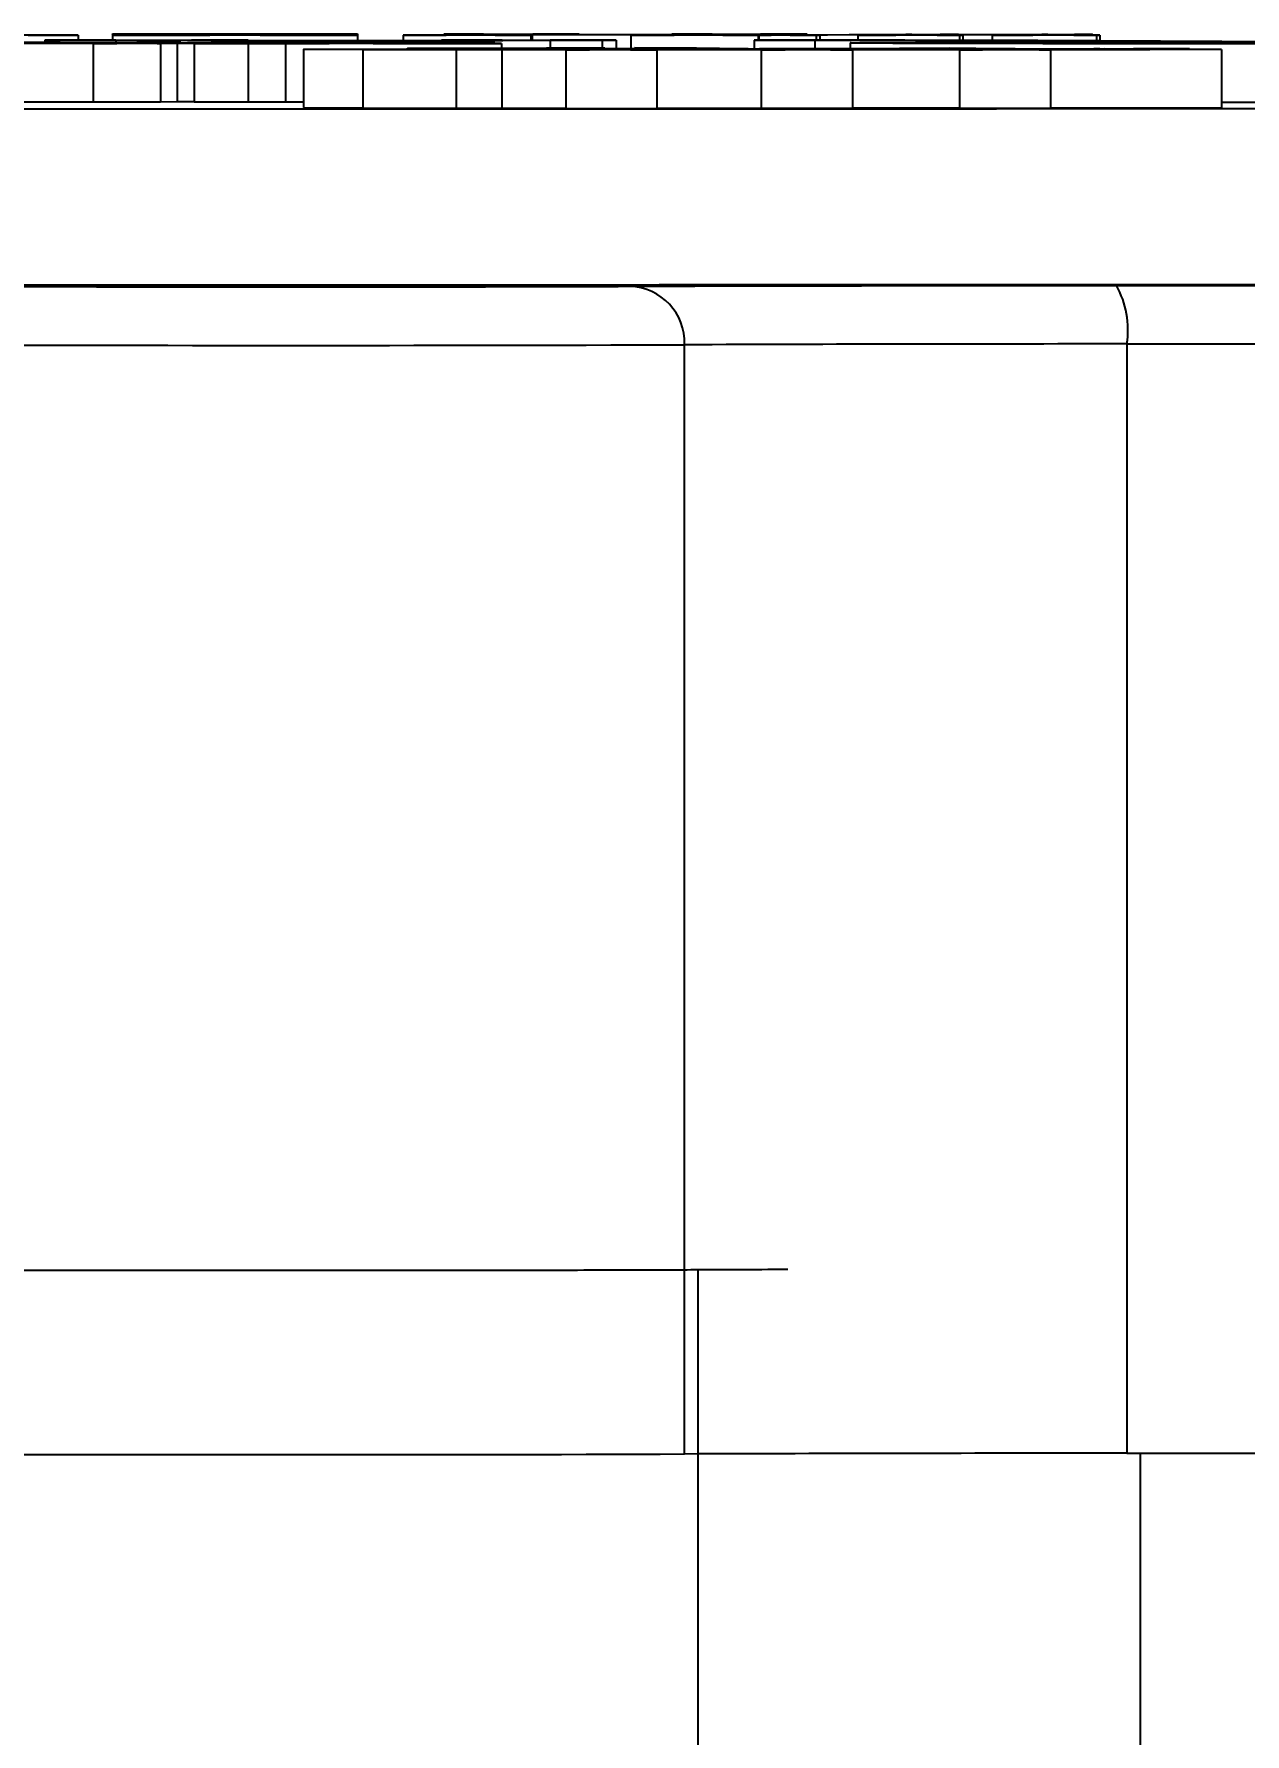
# Model space of a CAD drawing. Header units: millimetres. Extents: x 2160 to 4596, y 811 to 2534.
# Drawn here: x 3316.15 to 3336.88, y 1540.84 to 1569.96 of the extents above; entities that cross this region are included whole.
import ezdxf

# ---------------------------------------------------------------- set-up
doc = ezdxf.new("R2010")
doc.units = ezdxf.units.MM
doc.layers.add('AM_5', color=3, linetype='Continuous', lineweight=25)
doc.styles.add('SLDTEXTSTYLE1', font='txt.shx', dxfattribs={"width": 0.7, "bigfont": 'gbcbig.shx'})
doc.dimstyles.new('SLDDIMSTYLE12$0', dxfattribs={"dimtxt": 12, "dimasz": 10, "dimexe": 0, "dimexo": 0.0625, "dimgap": 0.875, "dimtad": 1, "dimdec": 1, "dimlfac": 1.8, "dimrnd": 1e-09, "dimzin": 12, "dimdsep": 46, "dimtxsty": 'SLDTEXTSTYLE1', "dimcen": 0.09, "dimdle": 8.16, "dimclrd": 3, "dimclre": 3, "dimadec": 0, "dimazin": 3, "dimtfac": 1, "dimtdec": 1, "dimtofl": 0, "dimtmove": 0, "dimatfit": 3, "dimfxl": 0, "dimfrac": 2, "dimtolj": 1, "dimlwd": 5, "dimlwe": 5, "dimarcsym": 0})

# ---------------------------------------------------------------- blocks, each defined once
blk = doc.blocks.new('*D72')
at = {"layer": 'AM_5', "color": 3, "linetype": 'Continuous', "lineweight": 5, "transparency": 16777216}
for p, q in [((3366.517, 1569.956), (3508.765, 1569.956)), ((3508.765, 1338.344), (3508.765, 1559.956))]:
    blk.add_line(p, q, dxfattribs=at)
at = {"layer": 'AM_5', "color": 3, "lineweight": 5, "transparency": 16777216}
blk.add_line((3320.772, 1328.344), (3508.765, 1328.344), dxfattribs=at)
at = {"layer": 'AM_5', "color": 3, "transparency": 16777216}
for points in [[(3507.098, 1559.956), (3510.432, 1559.956), (3508.765, 1569.956)], [(3507.098, 1338.344), (3510.432, 1338.344), (3508.765, 1328.344)]]:
    blk.add_solid(points, dxfattribs=at)
at = {"layer": 'Defpoints', "color": 0, "transparency": 16777216}
for p in [(3366.455, 1569.956), (3508.765, 1569.956), (3320.709, 1328.344)]:
    blk.add_point(p, dxfattribs=at)
at = {"layer": 'AM_5', "color": 0, "transparency": 16777216, "insert": (3501.89, 1502.674), "char_height": 12, "attachment_point": 5, "rotation": 90, "style": 'SLDTEXTSTYLE1'}
blk.add_mtext('\\A1;245', dxfattribs=at)

msp = doc.modelspace()

# ---------------------------------------------------------------- linework, layer by layer
at = {"color": 7, "linetype": 'Continuous', "lineweight": 25}
for p, q in [((3319.237, 1569.801), (3312.244, 1569.801)), ((3312.591, 1569.798), (3317.445, 1569.798)), ((3316.902, 1569.937), (3314.48, 1569.937)), ((3317.561, 1569.797), (3315.538, 1569.797)), ((3315.885, 1569.815), (3316.578, 1569.816)), ((3316.231, 1569.805), (3315.942, 1569.801)), ((3315.942, 1569.801), (3317.329, 1569.801)), ((3317.907, 1569.805), (3316.231, 1569.805)), ((3316.231, 1569.805), (3316.231, 1569.801)), ((3316.333, 1569.851), (3316.333, 1569.852)), ((3316.333, 1569.852), (3319.812, 1569.852)), ((3316.575, 1569.851), (3316.333, 1569.851)), ((3316.333, 1569.851), (3316.333, 1569.816)), ((3316.557, 1569.938), (3316.865, 1569.938)), ((3316.575, 1569.851), (3316.575, 1569.816)), ((3316.578, 1569.816), (3316.578, 1569.806)), ((3316.578, 1569.806), (3317.907, 1569.806)), ((3316.865, 1569.938), (3316.902, 1569.937)), ((3316.902, 1569.937), (3316.902, 1569.852)), ((3318.312, 1569.792), (3317.156, 1569.793)), ((3317.156, 1569.793), (3317.561, 1569.793)), ((3317.156, 1569.793), (3317.156, 1568.793)), ((3317.445, 1569.798), (3317.907, 1569.799)), ((3317.49, 1569.956), (3317.49, 1569.957)), ((3317.49, 1569.957), (3321.682, 1569.957)), ((3318.687, 1569.956), (3317.49, 1569.956)), ((3317.49, 1569.956), (3317.49, 1569.938)), ((3317.49, 1569.937), (3317.49, 1569.938)), ((3317.49, 1569.938), (3318.687, 1569.938)), ((3321.682, 1569.937), (3317.49, 1569.937)), ((3317.49, 1569.937), (3317.49, 1569.852)), ((3320.618, 1569.821), (3317.546, 1569.849)), ((3317.546, 1569.849), (3317.546, 1569.806)), ((3317.561, 1569.793), (3317.561, 1569.797)), ((3317.907, 1569.817), (3318.659, 1569.818)), ((3317.907, 1569.806), (3317.907, 1569.817)), ((3318.659, 1569.804), (3317.907, 1569.805)), ((3317.907, 1569.805), (3317.907, 1569.799)), ((3317.907, 1569.799), (3318.601, 1569.798)), ((3318.601, 1569.798), (3318.254, 1569.797)), ((3318.312, 1569.792), (3318.312, 1568.792)), ((3318.659, 1569.818), (3318.601, 1569.815)), ((3318.601, 1569.815), (3318.601, 1569.807)), ((3318.601, 1569.807), (3318.659, 1569.804)), ((3318.601, 1568.798), (3318.601, 1569.798)), ((3318.659, 1569.818), (3318.659, 1569.804)), ((3318.687, 1569.956), (3318.687, 1569.938)), ((3318.716, 1569.802), (3319.237, 1569.801)), ((3319.814, 1569.792), (3318.89, 1569.794)), ((3318.89, 1569.794), (3321.201, 1569.794)), ((3318.89, 1569.794), (3318.89, 1568.794)), ((3318.922, 1569.848), (3319.728, 1569.841)), ((3319.155, 1569.939), (3319.155, 1569.955)), ((3319.237, 1569.808), (3319.179, 1569.809)), ((3319.179, 1569.801), (3319.179, 1569.809)), ((3321.201, 1569.81), (3319.237, 1569.808)), ((3319.237, 1569.808), (3319.237, 1569.802)), ((3320.046, 1569.8), (3319.237, 1569.802)), ((3319.237, 1569.802), (3321.201, 1569.802)), ((3319.237, 1569.802), (3319.237, 1569.801)), ((3319.237, 1569.801), (3319.237, 1569.794)), ((3319.812, 1569.851), (3319.488, 1569.851)), ((3319.488, 1569.851), (3319.488, 1569.843)), ((3319.728, 1569.841), (3323.362, 1569.841)), ((3319.809, 1569.839), (3321.424, 1569.825)), ((3323.201, 1569.839), (3319.809, 1569.839)), ((3319.812, 1569.852), (3319.812, 1569.851)), ((3319.812, 1569.851), (3319.812, 1569.841)), ((3320.45, 1569.793), (3319.814, 1569.792)), ((3319.814, 1569.792), (3319.814, 1568.792)), ((3320.018, 1569.955), (3320.018, 1569.939)), ((3320.566, 1569.801), (3320.046, 1569.8)), ((3320.046, 1569.8), (3320.046, 1569.794)), ((3324.149, 1569.793), (3320.45, 1569.793)), ((3320.45, 1569.793), (3320.45, 1568.793)), ((3321.682, 1569.956), (3320.486, 1569.956)), ((3320.486, 1569.956), (3320.486, 1569.938)), ((3320.486, 1569.938), (3321.682, 1569.938)), ((3321.201, 1569.801), (3320.566, 1569.801)), ((3320.566, 1569.801), (3320.566, 1569.794)), ((3321.828, 1569.822), (3320.618, 1569.821)), ((3320.618, 1569.821), (3320.618, 1569.802)), ((3321.201, 1569.802), (3321.201, 1569.81)), ((3321.201, 1569.794), (3321.201, 1569.801)), ((3321.424, 1569.825), (3321.505, 1569.825)), ((3321.505, 1569.825), (3323.201, 1569.839)), ((3321.682, 1569.957), (3321.682, 1569.956)), ((3321.682, 1569.956), (3321.682, 1569.938)), ((3321.682, 1569.938), (3321.682, 1569.937)), ((3321.682, 1569.937), (3321.682, 1569.841)), ((3324.981, 1569.849), (3321.828, 1569.822)), ((3321.953, 1569.81), (3321.953, 1569.802)), ((3321.953, 1569.802), (3322.011, 1569.802)), ((3323.918, 1569.801), (3321.953, 1569.801)), ((3321.953, 1569.801), (3321.953, 1569.794)), ((3321.953, 1569.794), (3322.242, 1569.794)), ((3322.465, 1569.937), (3322.492, 1569.938)), ((3324.65, 1569.937), (3322.465, 1569.937)), ((3322.465, 1569.937), (3322.465, 1569.841)), ((3322.492, 1569.938), (3322.701, 1569.938)), ((3323.12, 1569.851), (3323.12, 1569.852)), ((3323.12, 1569.852), (3326.113, 1569.852)), ((3323.362, 1569.851), (3323.12, 1569.851)), ((3323.12, 1569.851), (3323.12, 1569.841)), ((3323.423, 1569.956), (3323.163, 1569.956)), ((3323.163, 1569.956), (3323.192, 1569.956)), ((3323.192, 1569.956), (3325.48, 1569.956)), ((3323.205, 1569.939), (3323.854, 1569.955)), ((3323.362, 1569.851), (3323.362, 1569.841)), ((3323.362, 1569.841), (3324.091, 1569.847)), ((3323.398, 1569.814), (3324.033, 1569.812)), ((3323.398, 1569.802), (3323.918, 1569.801)), ((3323.423, 1569.956), (3323.423, 1569.944)), ((3323.629, 1569.794), (3324.149, 1569.793)), ((3323.854, 1569.955), (3323.85, 1569.955)), ((3323.918, 1569.801), (3323.918, 1569.794)), ((3324.033, 1569.812), (3324.033, 1569.794)), ((3324.328, 1569.946), (3324.037, 1569.939)), ((3324.149, 1569.793), (3324.149, 1569.702)), ((3327.397, 1569.945), (3324.328, 1569.946)), ((3324.687, 1569.955), (3324.355, 1569.946)), ((3324.355, 1569.946), (3327.424, 1569.946)), ((3324.469, 1569.938), (3324.677, 1569.938)), ((3324.677, 1569.938), (3324.65, 1569.937)), ((3324.65, 1569.937), (3324.65, 1569.852)), ((3324.677, 1569.938), (3324.677, 1569.852)), ((3324.687, 1569.955), (3324.687, 1569.946)), ((3324.981, 1569.849), (3324.981, 1569.703)), ((3325.451, 1569.955), (3325.191, 1569.955)), ((3325.191, 1569.955), (3325.191, 1569.946)), ((3325.48, 1569.956), (3325.451, 1569.955)), ((3325.451, 1569.955), (3325.451, 1569.946)), ((3325.48, 1569.956), (3325.48, 1569.946)), ((3326.113, 1569.851), (3325.871, 1569.851)), ((3325.871, 1569.851), (3325.871, 1569.712)), ((3326.113, 1569.852), (3326.113, 1569.851)), ((3326.113, 1569.851), (3326.113, 1569.703)), ((3328.551, 1569.936), (3326.366, 1569.937)), ((3326.366, 1569.937), (3326.393, 1569.937)), ((3326.366, 1569.937), (3326.366, 1569.703)), ((3326.393, 1569.937), (3326.601, 1569.937)), ((3327.064, 1569.955), (3327.093, 1569.956)), ((3327.324, 1569.955), (3327.064, 1569.955)), ((3327.064, 1569.955), (3327.064, 1569.946)), ((3327.093, 1569.956), (3329.381, 1569.955)), ((3327.106, 1569.938), (3327.397, 1569.945)), ((3327.324, 1569.955), (3327.324, 1569.946)), ((3327.424, 1569.946), (3327.755, 1569.954)), ((3327.755, 1569.954), (3327.751, 1569.954)), ((3328.587, 1569.954), (3327.938, 1569.938)), ((3328.065, 1569.937), (3328.067, 1569.937)), ((3328.067, 1569.937), (3328.271, 1569.937)), ((3328.476, 1569.85), (3328.476, 1569.853)), ((3328.476, 1569.853), (3333.331, 1569.853)), ((3329.517, 1569.85), (3328.476, 1569.85)), ((3328.476, 1569.85), (3328.476, 1569.704)), ((3328.553, 1569.936), (3328.551, 1569.936)), ((3328.551, 1569.853), (3328.551, 1569.936)), ((3329.539, 1569.936), (3328.553, 1569.936)), ((3328.553, 1569.936), (3328.553, 1569.853)), ((3328.766, 1569.938), (3331.663, 1569.954)), ((3329.132, 1569.938), (3329.086, 1569.937)), ((3329.352, 1569.955), (3329.092, 1569.955)), ((3329.092, 1569.955), (3329.092, 1569.94)), ((3331.074, 1569.949), (3329.132, 1569.938)), ((3329.381, 1569.955), (3329.352, 1569.955)), ((3329.352, 1569.955), (3329.352, 1569.941)), ((3329.381, 1569.955), (3329.381, 1569.941)), ((3329.444, 1569.937), (3329.598, 1569.937)), ((3329.517, 1569.85), (3329.517, 1569.704)), ((3329.598, 1569.937), (3329.539, 1569.936)), ((3329.539, 1569.936), (3329.539, 1569.853)), ((3329.598, 1569.937), (3329.598, 1569.853)), ((3330.12, 1569.804), (3330.12, 1569.705)), ((3331.989, 1569.935), (3330.253, 1569.936)), ((3330.253, 1569.936), (3330.313, 1569.936)), ((3330.253, 1569.936), (3330.253, 1569.853)), ((3330.313, 1569.936), (3330.465, 1569.936)), ((3330.901, 1569.937), (3331.176, 1569.949)), ((3331.176, 1569.949), (3331.074, 1569.949)), ((3331.074, 1569.949), (3331.074, 1569.944)), ((3336.317, 1569.821), (3331.25, 1569.848)), ((3331.725, 1569.94), (3331.615, 1569.937)), ((3331.663, 1569.954), (3331.97, 1569.954)), ((3333.401, 1569.948), (3331.725, 1569.94)), ((3331.97, 1569.954), (3331.754, 1569.942)), ((3331.754, 1569.942), (3331.856, 1569.942)), ((3331.856, 1569.942), (3333.962, 1569.953)), ((3331.895, 1569.936), (3332.049, 1569.936)), ((3331.97, 1569.954), (3331.97, 1569.943)), ((3332.049, 1569.936), (3331.989, 1569.935)), ((3331.989, 1569.935), (3331.989, 1569.853)), ((3332.049, 1569.936), (3332.049, 1569.853)), ((3334.337, 1569.934), (3332.55, 1569.935)), ((3332.55, 1569.935), (3332.609, 1569.935)), ((3332.55, 1569.935), (3332.55, 1569.853)), ((3332.609, 1569.935), (3332.763, 1569.935)), ((3333.249, 1569.936), (3333.503, 1569.948)), ((3333.331, 1569.853), (3338.898, 1569.821)), ((3333.503, 1569.948), (3333.401, 1569.948)), ((3333.401, 1569.948), (3333.401, 1569.943)), ((3333.962, 1569.953), (3334.268, 1569.953)), ((3334.268, 1569.953), (3333.964, 1569.936)), ((3334.193, 1569.935), (3334.397, 1569.935)), ((3334.268, 1569.953), (3334.268, 1569.935)), ((3334.397, 1569.935), (3334.337, 1569.934)), ((3334.337, 1569.934), (3334.337, 1569.847)), ((3334.397, 1569.935), (3334.397, 1569.847)), ((3322.21, 1569.693), (3320.759, 1569.696)), ((3320.759, 1569.696), (3320.759, 1568.696)), ((3321.774, 1569.688), (3325.313, 1569.69)), ((3323.371, 1569.686), (3321.774, 1569.688)), ((3321.774, 1569.688), (3321.774, 1568.688)), ((3322.693, 1569.695), (3322.21, 1569.693)), ((3322.21, 1569.693), (3322.21, 1569.689)), ((3322.537, 1569.711), (3322.537, 1569.689)), ((3323.166, 1569.7), (3322.552, 1569.696)), ((3322.552, 1569.696), (3328.067, 1569.698)), ((3323.212, 1569.703), (3322.583, 1569.71)), ((3322.583, 1569.71), (3322.583, 1569.696)), ((3322.681, 1569.701), (3323.212, 1569.703)), ((3323.924, 1569.7), (3322.681, 1569.701)), ((3334.467, 1569.7), (3322.693, 1569.695)), ((3322.693, 1569.695), (3322.693, 1569.689)), ((3322.935, 1569.7), (3323.166, 1569.7)), ((3323.166, 1569.7), (3323.166, 1569.696)), ((3324.157, 1569.688), (3323.371, 1569.686)), ((3323.371, 1569.686), (3323.371, 1568.686)), ((3323.513, 1569.71), (3324.142, 1569.702)), ((3324.419, 1569.702), (3323.924, 1569.7)), ((3323.924, 1569.7), (3323.924, 1569.697)), ((3324.142, 1569.702), (3327.615, 1569.704)), ((3325.383, 1569.689), (3324.157, 1569.688)), ((3324.157, 1569.688), (3324.157, 1568.688)), ((3327.687, 1569.703), (3324.419, 1569.702)), ((3324.419, 1569.702), (3324.419, 1569.697)), ((3324.925, 1569.694), (3325.873, 1569.695)), ((3324.925, 1569.694), (3324.925, 1569.69)), ((3325.254, 1569.684), (3325.657, 1569.686)), ((3326.811, 1569.683), (3325.254, 1569.684)), ((3325.254, 1569.684), (3325.254, 1568.684)), ((3325.657, 1569.686), (3325.383, 1569.689)), ((3325.383, 1569.689), (3325.383, 1569.685)), ((3325.858, 1569.712), (3325.917, 1569.712)), ((3325.917, 1569.712), (3325.917, 1569.703)), ((3326.199, 1569.69), (3328.65, 1569.691)), ((3328.719, 1569.69), (3326.269, 1569.689)), ((3326.428, 1569.717), (3327.381, 1569.719)), ((3326.428, 1569.717), (3326.428, 1569.703)), ((3326.811, 1569.683), (3326.811, 1568.683)), ((3328.067, 1569.698), (3327.687, 1569.703)), ((3327.687, 1569.703), (3327.687, 1569.698)), ((3328.27, 1569.695), (3329.222, 1569.696)), ((3328.27, 1569.695), (3328.27, 1569.691)), ((3328.498, 1569.704), (3331.835, 1569.705)), ((3331.907, 1569.704), (3328.57, 1569.703)), ((3328.57, 1569.703), (3328.95, 1569.698)), ((3328.598, 1569.686), (3329.004, 1569.687)), ((3330.16, 1569.685), (3328.598, 1569.686)), ((3328.598, 1569.686), (3328.598, 1568.686)), ((3329.004, 1569.687), (3328.719, 1569.69)), ((3328.719, 1569.69), (3328.719, 1569.686)), ((3328.95, 1569.698), (3334.395, 1569.7)), ((3329.533, 1569.691), (3332.053, 1569.692)), ((3332.122, 1569.691), (3329.603, 1569.69)), ((3330.16, 1569.685), (3330.16, 1568.685)), ((3330.969, 1569.716), (3331.827, 1569.717)), ((3331.835, 1569.705), (3330.969, 1569.716)), ((3330.969, 1569.716), (3330.969, 1569.705)), ((3331.663, 1569.696), (3332.613, 1569.697)), ((3331.663, 1569.696), (3331.663, 1569.692)), ((3332.942, 1569.704), (3331.907, 1569.704)), ((3331.907, 1569.704), (3331.907, 1569.7)), ((3331.991, 1569.687), (3332.384, 1569.688)), ((3333.55, 1569.686), (3331.991, 1569.687)), ((3331.991, 1569.687), (3331.991, 1568.687)), ((3332.384, 1569.688), (3332.122, 1569.691)), ((3332.122, 1569.691), (3332.122, 1569.687)), ((3332.937, 1569.693), (3335.251, 1569.693)), ((3332.942, 1569.704), (3332.942, 1569.7)), ((3336.478, 1569.693), (3333.006, 1569.692)), ((3333.55, 1569.686), (3333.55, 1568.686)), ((3334.278, 1569.702), (3334.278, 1569.7)), ((3334.609, 1569.698), (3334.467, 1569.7)), ((3334.467, 1569.7), (3334.467, 1569.693)), ((3334.881, 1569.698), (3334.609, 1569.698)), ((3334.609, 1569.698), (3334.609, 1569.693)), ((3334.881, 1569.698), (3334.881, 1569.693)), ((3335.251, 1569.693), (3335.839, 1569.694)), ((3335.549, 1569.703), (3335.549, 1569.694)), ((3335.839, 1569.694), (3336.478, 1569.693)), ((3335.929, 1569.704), (3335.929, 1569.694)), ((3336.478, 1569.693), (3336.478, 1568.693)), ((3315.596, 1568.797), (3317.156, 1568.797)), ((3317.156, 1568.793), (3318.312, 1568.792)), ((3318.312, 1568.797), (3318.601, 1568.798)), ((3318.601, 1568.801), (3318.89, 1568.801)), ((3318.89, 1568.794), (3319.814, 1568.792)), ((3319.814, 1568.792), (3320.45, 1568.793)), ((3320.45, 1568.793), (3320.759, 1568.793)), ((3320.759, 1568.696), (3321.774, 1568.694)), ((3321.774, 1568.688), (3323.371, 1568.686)), ((3323.371, 1568.686), (3324.157, 1568.688)), ((3324.157, 1568.688), (3325.254, 1568.689)), ((3325.254, 1568.684), (3326.811, 1568.683)), ((3326.811, 1568.689), (3328.598, 1568.69)), ((3328.598, 1568.686), (3330.16, 1568.685)), ((3330.16, 1568.691), (3331.991, 1568.691)), ((3331.991, 1568.687), (3333.55, 1568.686)), ((3333.55, 1568.692), (3336.478, 1568.693)), ((3327.285, 1545.634), (3327.285, 1564.634)), ((3334.858, 1564.648), (3334.858, 1545.648)), ((3327.515, 1514.958), (3327.515, 1548.792)), ((3335.085, 1545.648), (3335.085, 1514.22))]:
    msp.add_line(p, q, dxfattribs=at)
at = {"color": 7, "linetype": 'Continuous', "lineweight": 25, "flags": 128}
for points in [[(3311.734, 1565.664), (3316.761, 1565.663), (3321.807, 1565.663), (3326.847, 1565.664), (3331.855, 1565.665), (3336.807, 1565.667), (3341.677, 1565.67), (3346.443, 1565.674), (3351.08, 1565.678), (3355.564, 1565.683), (3359.874, 1565.688)], [(3316.042, 1565.645), (3316.868, 1565.648), (3317.945, 1565.649), (3319.199, 1565.65), (3320.545, 1565.651), (3321.891, 1565.65), (3323.145, 1565.649), (3324.222, 1565.648), (3325.048, 1565.645), (3325.568, 1565.643), (3325.745, 1565.64), (3325.568, 1565.637), (3325.048, 1565.634), (3324.222, 1565.632), (3323.145, 1565.63), (3321.891, 1565.629), (3320.545, 1565.629), (3319.199, 1565.629), (3317.945, 1565.63), (3316.868, 1565.632), (3316.042, 1565.634)], [(3334.858, 1564.648), (3340.117, 1564.65), (3345.287, 1564.653), (3350.346, 1564.657), (3355.27, 1564.662), (3360.037, 1564.667), (3364.625, 1564.673), (3369.013, 1564.68), (3373.183, 1564.687), (3377.114, 1564.695), (3380.789, 1564.704), (3384.191, 1564.712), (3387.306, 1564.722), (3390.118, 1564.732), (3392.616, 1564.742), (3394.787, 1564.752), (3396.623, 1564.763), (3398.114, 1564.774), (3399.254, 1564.785)], [(3334.858, 1545.648), (3340.183, 1545.65), (3345.418, 1545.654), (3350.537, 1545.658), (3355.516, 1545.662), (3360.334, 1545.668), (3364.967, 1545.674), (3369.394, 1545.681), (3373.594, 1545.688), (3377.547, 1545.696), (3381.237, 1545.705), (3384.644, 1545.714), (3387.755, 1545.723), (3390.553, 1545.733), (3393.026, 1545.744), (3395.163, 1545.754), (3396.954, 1545.765)]]:
    msp.add_lwpolyline(points, dxfattribs=at)
at = {"color": 7, "linetype": 'Continuous', "lineweight": 25}
for centre, radius, start, end in [((3326.315, 1564.665), 0.971, 358.1826, 87.9964), ((3333.315, 1564.889), 1.561, 351.0968, 29.1481), ((3320.545, 3556.937), 1992.314, 269.806162, 270.193839), ((3334.418, -310.438), 1875.085, 89.986579, 90.217963), ((3320.545, 3537.937), 1992.314, 269.806162, 270.193839), ((3334.418, -329.438), 1875.085, 89.986579, 90.217963)]:
    msp.add_arc(centre, radius, start, end, dxfattribs=at)
for points, knots in [([(3316.044, 1569.939), (3316.057, 1569.939), (3316.077, 1569.938), (3316.159, 1569.938), (3316.253, 1569.938), (3316.392, 1569.938), (3316.495, 1569.938), (3316.557, 1569.938)], [0, 0, 0, 0, 0.282665, 0.424863, 0.567605, 0.744514, 1, 1, 1, 1]), ([(3317.546, 1569.849), (3317.504, 1569.849), (3317.42, 1569.849), (3317.234, 1569.85), (3316.974, 1569.85), (3316.747, 1569.851), (3316.613, 1569.851), (3316.575, 1569.851)], [0, 0, 0, 0, 0.25387, 0.509596, 0.715202, 0.920342, 1, 1, 1, 1]), ([(3317.329, 1569.801), (3317.496, 1569.801), (3317.813, 1569.801), (3318.277, 1569.802), (3318.57, 1569.802), (3318.716, 1569.802)], [0, 0, 0, 0, 0.35686, 0.67714, 1, 1, 1, 1]), ([(3318.256, 1569.796), (3318.257, 1569.796), (3318.26, 1569.795), (3318.275, 1569.793), (3318.3, 1569.792), (3318.312, 1569.792)], [0, 0, 0, 0, 0.333361, 0.666606, 1, 1, 1, 1]), ([(3319.155, 1569.955), (3319.151, 1569.955), (3319.146, 1569.955), (3319.088, 1569.956), (3318.993, 1569.956), (3318.855, 1569.956), (3318.746, 1569.956), (3318.687, 1569.956)], [0, 0, 0, 0, 0.210223, 0.375759, 0.542534, 0.746796, 1, 1, 1, 1]), ([(3318.687, 1569.938), (3318.757, 1569.938), (3318.873, 1569.938), (3319.011, 1569.938), (3319.096, 1569.939), (3319.147, 1569.939), (3319.152, 1569.939), (3319.155, 1569.939)], [0, 0, 0, 0, 0.2944044, 0.4877252, 0.6436082, 0.7993468, 1, 1, 1, 1]), ([(3319.488, 1569.851), (3319.401, 1569.851), (3319.26, 1569.851), (3319.092, 1569.85), (3318.984, 1569.85), (3318.912, 1569.85), (3318.861, 1569.85), (3318.848, 1569.85), (3318.841, 1569.849)], [0, 0, 0, 0, 0.25713, 0.418126, 0.515419, 0.613557, 0.771961, 1, 1, 1, 1]), ([(3318.841, 1569.849), (3318.842, 1569.849), (3318.845, 1569.849), (3318.86, 1569.849), (3318.897, 1569.848), (3318.922, 1569.848)], [0, 0, 0, 0, 0.25103, 0.502225, 1, 1, 1, 1]), ([(3319.179, 1569.809), (3319.776, 1569.809), (3320.795, 1569.81), (3322.26, 1569.812), (3323.017, 1569.813), (3323.398, 1569.814)], [0, 0, 0, 0, 0.41234, 0.704495, 1, 1, 1, 1]), ([(3320.486, 1569.956), (3320.396, 1569.956), (3320.271, 1569.956), (3320.13, 1569.956), (3320.057, 1569.955), (3320.021, 1569.955), (3320.019, 1569.955), (3320.018, 1569.955)], [0, 0, 0, 0, 0.364031, 0.510061, 0.655864, 0.843841, 1, 1, 1, 1]), ([(3320.018, 1569.939), (3320.021, 1569.939), (3320.025, 1569.939), (3320.085, 1569.938), (3320.163, 1569.938), (3320.299, 1569.938), (3320.409, 1569.938), (3320.486, 1569.938)], [0, 0, 0, 0, 0.250411, 0.398556, 0.54744, 0.686236, 1, 1, 1, 1]), ([(3324.033, 1569.812), (3323.685, 1569.811), (3323.162, 1569.811), (3322.47, 1569.811), (3322.125, 1569.81), (3321.953, 1569.81)], [0, 0, 0, 0, 0.499885, 0.749929, 1, 1, 1, 1]), ([(3322.011, 1569.802), (3322.177, 1569.802), (3322.494, 1569.802), (3322.958, 1569.802), (3323.251, 1569.802), (3323.398, 1569.802)], [0, 0, 0, 0, 0.35686, 0.67714, 1, 1, 1, 1]), ([(3322.242, 1569.794), (3322.408, 1569.794), (3322.725, 1569.794), (3323.19, 1569.794), (3323.482, 1569.794), (3323.629, 1569.794)], [0, 0, 0, 0, 0.35686, 0.67714, 1, 1, 1, 1]), ([(3322.701, 1569.938), (3322.77, 1569.938), (3322.886, 1569.938), (3323.029, 1569.938), (3323.121, 1569.938), (3323.184, 1569.939), (3323.197, 1569.939), (3323.205, 1569.939)], [0, 0, 0, 0, 0.290077, 0.48445, 0.638173, 0.79153, 1, 1, 1, 1]), ([(3324.172, 1569.848), (3324.163, 1569.849), (3324.149, 1569.849), (3324.07, 1569.85), (3323.973, 1569.85), (3323.819, 1569.85), (3323.609, 1569.851), (3323.448, 1569.851), (3323.362, 1569.851)], [0, 0, 0, 0, 0.284135, 0.450473, 0.560568, 0.671794, 0.825494, 1, 1, 1, 1]), ([(3323.843, 1569.955), (3323.83, 1569.955), (3323.804, 1569.955), (3323.72, 1569.955), (3323.593, 1569.956), (3323.487, 1569.956), (3323.423, 1569.956)], [0, 0, 0, 0, 0.204883, 0.408937, 0.643499, 1, 1, 1, 1]), ([(3324.041, 1569.938), (3324.04, 1569.938), (3324.039, 1569.938), (3324.078, 1569.938), (3324.14, 1569.938), (3324.255, 1569.938), (3324.369, 1569.938), (3324.452, 1569.938), (3324.469, 1569.938)], [0, 0, 0, 0, 0.132198, 0.30903, 0.458399, 0.607839, 0.921168, 1, 1, 1, 1]), ([(3324.091, 1569.847), (3324.101, 1569.847), (3324.122, 1569.847), (3324.156, 1569.848), (3324.165, 1569.848), (3324.172, 1569.848)], [0, 0, 0, 0, 0.2502199, 0.5005081, 1, 1, 1, 1]), ([(3325.191, 1569.955), (3325.099, 1569.955), (3324.97, 1569.955), (3324.82, 1569.955), (3324.744, 1569.955), (3324.701, 1569.955), (3324.691, 1569.955), (3324.687, 1569.955)], [0, 0, 0, 0, 0.375821, 0.523807, 0.672057, 0.853203, 1, 1, 1, 1]), ([(3325.871, 1569.851), (3325.747, 1569.851), (3325.537, 1569.85), (3325.281, 1569.85), (3325.096, 1569.85), (3325.021, 1569.849), (3324.989, 1569.849), (3324.981, 1569.849)], [0, 0, 0, 0, 0.268165, 0.456817, 0.645375, 0.906381, 1, 1, 1, 1]), ([(3326.601, 1569.937), (3326.671, 1569.937), (3326.787, 1569.937), (3326.93, 1569.937), (3327.022, 1569.938), (3327.085, 1569.938), (3327.098, 1569.938), (3327.106, 1569.938)], [0, 0, 0, 0, 0.290077, 0.48445, 0.638173, 0.79153, 1, 1, 1, 1]), ([(3327.744, 1569.954), (3327.731, 1569.954), (3327.705, 1569.955), (3327.621, 1569.955), (3327.494, 1569.955), (3327.388, 1569.955), (3327.324, 1569.955)], [0, 0, 0, 0, 0.204883, 0.408937, 0.643499, 1, 1, 1, 1]), ([(3327.939, 1569.938), (3327.938, 1569.938), (3327.936, 1569.938), (3327.967, 1569.937), (3328.019, 1569.937), (3328.055, 1569.937), (3328.065, 1569.937)], [0, 0, 0, 0, 0.177122, 0.589108, 0.884827, 1, 1, 1, 1]), ([(3328.271, 1569.937), (3328.327, 1569.937), (3328.434, 1569.937), (3328.58, 1569.937), (3328.692, 1569.938), (3328.741, 1569.938), (3328.766, 1569.938)], [0, 0, 0, 0, 0.2469872, 0.468153, 0.7284619, 1, 1, 1, 1]), ([(3329.092, 1569.955), (3329, 1569.955), (3328.87, 1569.955), (3328.721, 1569.954), (3328.645, 1569.954), (3328.602, 1569.954), (3328.592, 1569.954), (3328.587, 1569.954)], [0, 0, 0, 0, 0.3758207, 0.5238074, 0.6720575, 0.8532035, 1, 1, 1, 1]), ([(3329.091, 1569.937), (3329.091, 1569.937), (3329.092, 1569.937), (3329.134, 1569.937), (3329.213, 1569.937), (3329.32, 1569.937), (3329.404, 1569.937), (3329.444, 1569.937)], [0, 0, 0, 0, 0.063168, 0.286153, 0.501453, 0.758451, 1, 1, 1, 1]), ([(3331.25, 1569.848), (3331.08, 1569.848), (3330.815, 1569.849), (3330.143, 1569.85), (3329.737, 1569.85), (3329.517, 1569.85)], [0, 0, 0, 0, 0.454509, 0.703285, 1, 1, 1, 1]), ([(3330.12, 1569.804), (3330.147, 1569.805), (3330.207, 1569.809), (3330.991, 1569.814), (3332.703, 1569.818), (3334.551, 1569.82), (3335.83, 1569.821), (3336.317, 1569.821)], [0, 0, 0, 0, 0.183074, 0.416875, 0.642834, 0.864166, 1, 1, 1, 1]), ([(3338.449, 1569.789), (3337.78, 1569.789), (3336.545, 1569.789), (3334.778, 1569.79), (3333.115, 1569.791), (3331.596, 1569.794), (3330.45, 1569.798), (3330.142, 1569.801), (3330.124, 1569.804), (3330.12, 1569.804)], [0, 0, 0, 0, 0.160365, 0.296332, 0.431737, 0.589347, 0.747826, 0.949128, 1, 1, 1, 1]), ([(3330.465, 1569.936), (3330.512, 1569.936), (3330.588, 1569.936), (3330.696, 1569.936), (3330.772, 1569.936), (3330.844, 1569.936), (3330.88, 1569.937), (3330.897, 1569.937), (3330.901, 1569.937)], [0, 0, 0, 0, 0.219728, 0.360437, 0.501962, 0.629609, 0.910972, 1, 1, 1, 1]), ([(3331.615, 1569.937), (3331.608, 1569.936), (3331.596, 1569.936), (3331.653, 1569.936), (3331.751, 1569.936), (3331.85, 1569.936), (3331.895, 1569.936)], [0, 0, 0, 0, 0.280717, 0.477013, 0.764436, 1, 1, 1, 1]), ([(3332.763, 1569.935), (3332.828, 1569.935), (3332.928, 1569.935), (3333.06, 1569.935), (3333.147, 1569.935), (3333.215, 1569.936), (3333.236, 1569.936), (3333.249, 1569.936)], [0, 0, 0, 0, 0.286948, 0.445283, 0.603611, 0.766841, 1, 1, 1, 1]), ([(3332.997, 1569.805), (3333.027, 1569.806), (3333.088, 1569.809), (3333.771, 1569.813), (3335.119, 1569.816), (3336.804, 1569.818), (3338.151, 1569.819), (3338.93, 1569.819), (3339.052, 1569.819)], [0, 0, 0, 0, 0.200351, 0.402646, 0.59747, 0.766762, 0.96323, 1, 1, 1, 1]), ([(3339.399, 1569.791), (3338.73, 1569.791), (3337.384, 1569.792), (3335.576, 1569.793), (3334.256, 1569.795), (3333.332, 1569.799), (3333.025, 1569.802), (3333.002, 1569.804), (3332.997, 1569.805)], [0, 0, 0, 0, 0.196061, 0.394111, 0.547436, 0.700125, 0.928087, 1, 1, 1, 1]), ([(3333.964, 1569.936), (3333.952, 1569.935), (3333.936, 1569.935), (3333.983, 1569.935), (3334.041, 1569.935), (3334.117, 1569.935), (3334.168, 1569.935), (3334.193, 1569.935)], [0, 0, 0, 0, 0.409045, 0.568709, 0.729731, 0.871998, 1, 1, 1, 1]), ([(3320.759, 1569.696), (3320.977, 1569.696), (3321.452, 1569.696), (3322.184, 1569.698), (3322.642, 1569.699), (3322.935, 1569.7)], [0, 0, 0, 0, 0.234297, 0.511813, 1, 1, 1, 1]), ([(3322.583, 1569.71), (3322.557, 1569.711), (3322.505, 1569.711), (3322.645, 1569.712), (3323.005, 1569.714), (3323.394, 1569.714), (3323.646, 1569.714)], [0, 0, 0, 0, 0.211302, 0.416468, 0.621501, 1, 1, 1, 1]), ([(3325.917, 1569.712), (3325.584, 1569.712), (3325.011, 1569.711), (3324.356, 1569.711), (3323.952, 1569.711), (3323.744, 1569.711), (3323.603, 1569.711), (3323.525, 1569.711), (3323.493, 1569.71), (3323.506, 1569.71), (3323.513, 1569.71)], [0, 0, 0, 0, 0.358025, 0.615683, 0.704922, 0.795041, 0.841826, 0.888488, 0.9407, 1, 1, 1, 1]), ([(3323.646, 1569.714), (3323.678, 1569.714), (3323.742, 1569.714), (3324.099, 1569.713), (3324.806, 1569.713), (3325.462, 1569.712), (3325.858, 1569.712)], [0, 0, 0, 0, 0.10724, 0.21472, 0.525104, 1, 1, 1, 1]), ([(3325.313, 1569.69), (3325.284, 1569.69), (3325.226, 1569.691), (3325.103, 1569.692), (3324.994, 1569.693), (3324.925, 1569.694)], [0, 0, 0, 0, 0.267397, 0.53481, 1, 1, 1, 1]), ([(3325.873, 1569.695), (3325.913, 1569.694), (3325.979, 1569.693), (3326.093, 1569.691), (3326.164, 1569.691), (3326.199, 1569.69)], [0, 0, 0, 0, 0.437841, 0.718884, 1, 1, 1, 1]), ([(3326.269, 1569.689), (3326.327, 1569.688), (3326.437, 1569.687), (3326.617, 1569.685), (3326.746, 1569.684), (3326.811, 1569.683)], [0, 0, 0, 0, 0.361832, 0.680859, 1, 1, 1, 1]), ([(3327.615, 1569.704), (3327.499, 1569.705), (3327.268, 1569.708), (3326.89, 1569.712), (3326.593, 1569.716), (3326.428, 1569.717)], [0, 0, 0, 0, 0.3079389, 0.6158743, 1, 1, 1, 1]), ([(3327.381, 1569.719), (3327.478, 1569.717), (3327.673, 1569.714), (3328.055, 1569.709), (3328.333, 1569.706), (3328.498, 1569.704)], [0, 0, 0, 0, 0.289421, 0.578839, 1, 1, 1, 1]), ([(3328.65, 1569.691), (3328.619, 1569.691), (3328.559, 1569.692), (3328.442, 1569.693), (3328.335, 1569.694), (3328.27, 1569.695)], [0, 0, 0, 0, 0.278089, 0.556193, 1, 1, 1, 1]), ([(3329.222, 1569.696), (3329.266, 1569.695), (3329.331, 1569.694), (3329.443, 1569.692), (3329.503, 1569.692), (3329.533, 1569.691)], [0, 0, 0, 0, 0.499817, 0.749886, 1, 1, 1, 1]), ([(3329.603, 1569.69), (3329.661, 1569.69), (3329.773, 1569.688), (3329.957, 1569.686), (3330.092, 1569.685), (3330.16, 1569.685)], [0, 0, 0, 0, 0.353076, 0.676475, 1, 1, 1, 1]), ([(3332.053, 1569.692), (3332.023, 1569.693), (3331.962, 1569.693), (3331.838, 1569.695), (3331.731, 1569.696), (3331.663, 1569.696)], [0, 0, 0, 0, 0.267337, 0.534687, 1, 1, 1, 1]), ([(3331.827, 1569.717), (3331.92, 1569.716), (3332.105, 1569.713), (3332.464, 1569.709), (3332.771, 1569.705), (3332.942, 1569.704)], [0, 0, 0, 0, 0.307881, 0.615778, 1, 1, 1, 1]), ([(3332.613, 1569.697), (3332.65, 1569.697), (3332.712, 1569.696), (3332.827, 1569.694), (3332.9, 1569.693), (3332.937, 1569.693)], [0, 0, 0, 0, 0.437947, 0.718933, 1, 1, 1, 1]), ([(3333.006, 1569.692), (3333.065, 1569.691), (3333.175, 1569.69), (3333.354, 1569.688), (3333.485, 1569.687), (3333.55, 1569.686)], [0, 0, 0, 0, 0.361759, 0.680808, 1, 1, 1, 1]), ([(3334.395, 1569.7), (3334.342, 1569.701), (3334.273, 1569.702), (3334.295, 1569.702), (3334.299, 1569.702)], [0, 0, 0, 0, 0.784657, 1, 1, 1, 1]), ([(3334.326, 1569.703), (3334.352, 1569.703), (3334.405, 1569.704), (3334.67, 1569.704), (3334.94, 1569.705), (3335.179, 1569.705), (3335.233, 1569.705)], [0, 0, 0, 0, 0.194719, 0.390632, 0.863045, 1, 1, 1, 1]), ([(3335.549, 1569.703), (3335.422, 1569.702), (3335.079, 1569.701), (3334.934, 1569.7), (3334.895, 1569.698), (3334.881, 1569.698)], [0, 0, 0, 0, 0.268239, 0.722981, 1, 1, 1, 1]), ([(3335.233, 1569.705), (3335.314, 1569.705), (3335.464, 1569.705), (3335.673, 1569.705), (3335.814, 1569.704), (3335.906, 1569.704), (3335.923, 1569.704), (3335.929, 1569.704)], [0, 0, 0, 0, 0.281585, 0.522569, 0.762523, 0.925805, 1, 1, 1, 1]), ([(3335.929, 1569.704), (3335.925, 1569.704), (3335.912, 1569.704), (3335.743, 1569.703), (3335.61, 1569.703), (3335.549, 1569.703)], [0, 0, 0, 0, 0.206018, 0.636041, 1, 1, 1, 1]), ([(3388.991, 1568.814), (3388.943, 1568.81), (3388.836, 1568.802), (3387.967, 1568.789), (3386.486, 1568.776), (3384.31, 1568.762), (3381.48, 1568.749), (3377.966, 1568.736), (3373.812, 1568.724), (3369.068, 1568.712), (3363.807, 1568.702), (3358.115, 1568.693), (3352.092, 1568.686), (3345.869, 1568.68), (3339.504, 1568.675), (3333.151, 1568.672), (3326.812, 1568.67), (3320.545, 1568.669), (3314.278, 1568.67), (3307.939, 1568.672), (3301.587, 1568.675), (3295.221, 1568.68), (3288.998, 1568.686), (3282.975, 1568.693), (3277.283, 1568.702), (3272.022, 1568.712), (3267.278, 1568.724), (3263.124, 1568.736), (3259.61, 1568.749), (3256.78, 1568.762), (3254.605, 1568.776), (3253.123, 1568.789), (3252.252, 1568.802), (3252.145, 1568.81), (3252.097, 1568.814)], [0, 0, 0, 0, 0.023828, 0.053273, 0.084485, 0.115699, 0.147957, 0.180726, 0.213842, 0.247136, 0.28043, 0.313546, 0.346314, 0.378573, 0.409785, 0.440999, 0.470442, 0.499888, 0.529332, 0.558778, 0.58999, 0.621203, 0.653462, 0.68623, 0.719347, 0.752641, 0.785934, 0.819051, 0.851819, 0.884078, 0.915289, 0.946503, 0.975948, 1, 1, 1, 1]), ([(3336.478, 1568.789), (3336.586, 1568.789), (3337.006, 1568.789), (3337.446, 1568.789), (3337.774, 1568.789)], [0, 0, 0, 0, 0.254888, 1, 1, 1, 1]), ([(3334.679, 1565.65), (3337.175, 1565.651), (3342.212, 1565.653), (3349.589, 1565.659), (3356.831, 1565.666), (3363.81, 1565.674), (3370.413, 1565.685), (3376.507, 1565.696), (3381.999, 1565.709), (3386.811, 1565.724), (3390.874, 1565.739), (3394.143, 1565.754), (3396.682, 1565.77), (3397.744, 1565.781), (3398.27, 1565.786)], [0, 0, 0, 0, 0.079959, 0.161371, 0.244142, 0.328893, 0.414217, 0.5, 0.585778, 0.671102, 0.755858, 0.838624, 0.920039, 1, 1, 1, 1]), ([(3314.741, 1565.635), (3315.005, 1565.634), (3315.546, 1565.631), (3316.964, 1565.629), (3318.681, 1565.627), (3320.545, 1565.626), (3322.409, 1565.627), (3324.126, 1565.629), (3325.544, 1565.631), (3326.085, 1565.634), (3326.349, 1565.635)], [0, 0, 0, 0, 0.122089, 0.25, 0.377911, 0.5, 0.622089, 0.75, 0.877911, 1, 1, 1, 1]), ([(3326.349, 1565.635), (3326.74, 1565.637), (3327.535, 1565.641), (3329.525, 1565.645), (3331.939, 1565.648), (3333.776, 1565.649), (3334.679, 1565.65)], [0, 0, 0, 0, 0.245796, 0.5, 0.754204, 1, 1, 1, 1]), ([(3327.515, 1548.792), (3327.836, 1548.794), (3328.22, 1548.796), (3328.934, 1548.798), (3329.052, 1548.798)], [0, 0, 0, 0, 0.8349467, 1, 1, 1, 1])]:
    msp.add_open_spline(points, degree=3, knots=knots, dxfattribs=at)
msp.add_open_spline([(3313.419, 1548.792), (3313.744, 1548.791), (3314.394, 1548.788), (3316.106, 1548.784), (3318.175, 1548.782), (3320.467, 1548.781), (3322.76, 1548.782), (3324.829, 1548.784), (3326.54, 1548.788), (3327.19, 1548.791), (3327.515, 1548.792)], degree=3, dxfattribs=at)

# ---------------------------------------------------------------- dimensions: what is measured, and where the dimension line sits
at = {"layer": 'AM_5'}
dim = msp.add_linear_dim(base=(3508.765, 1569.956), p1=(3320.709, 1328.344), p2=(3366.455, 1569.956), angle=270, text='245', dimstyle='SLDDIMSTYLE12$0', override={"dimlfac": 1}, dxfattribs=at)
dim.commit()
dim.dimension.update_dxf_attribs({"geometry": '*D72', "text_midpoint": (3508.765, 1502.674), "dimtype": 160})

doc.saveas('drawing.dxf')
